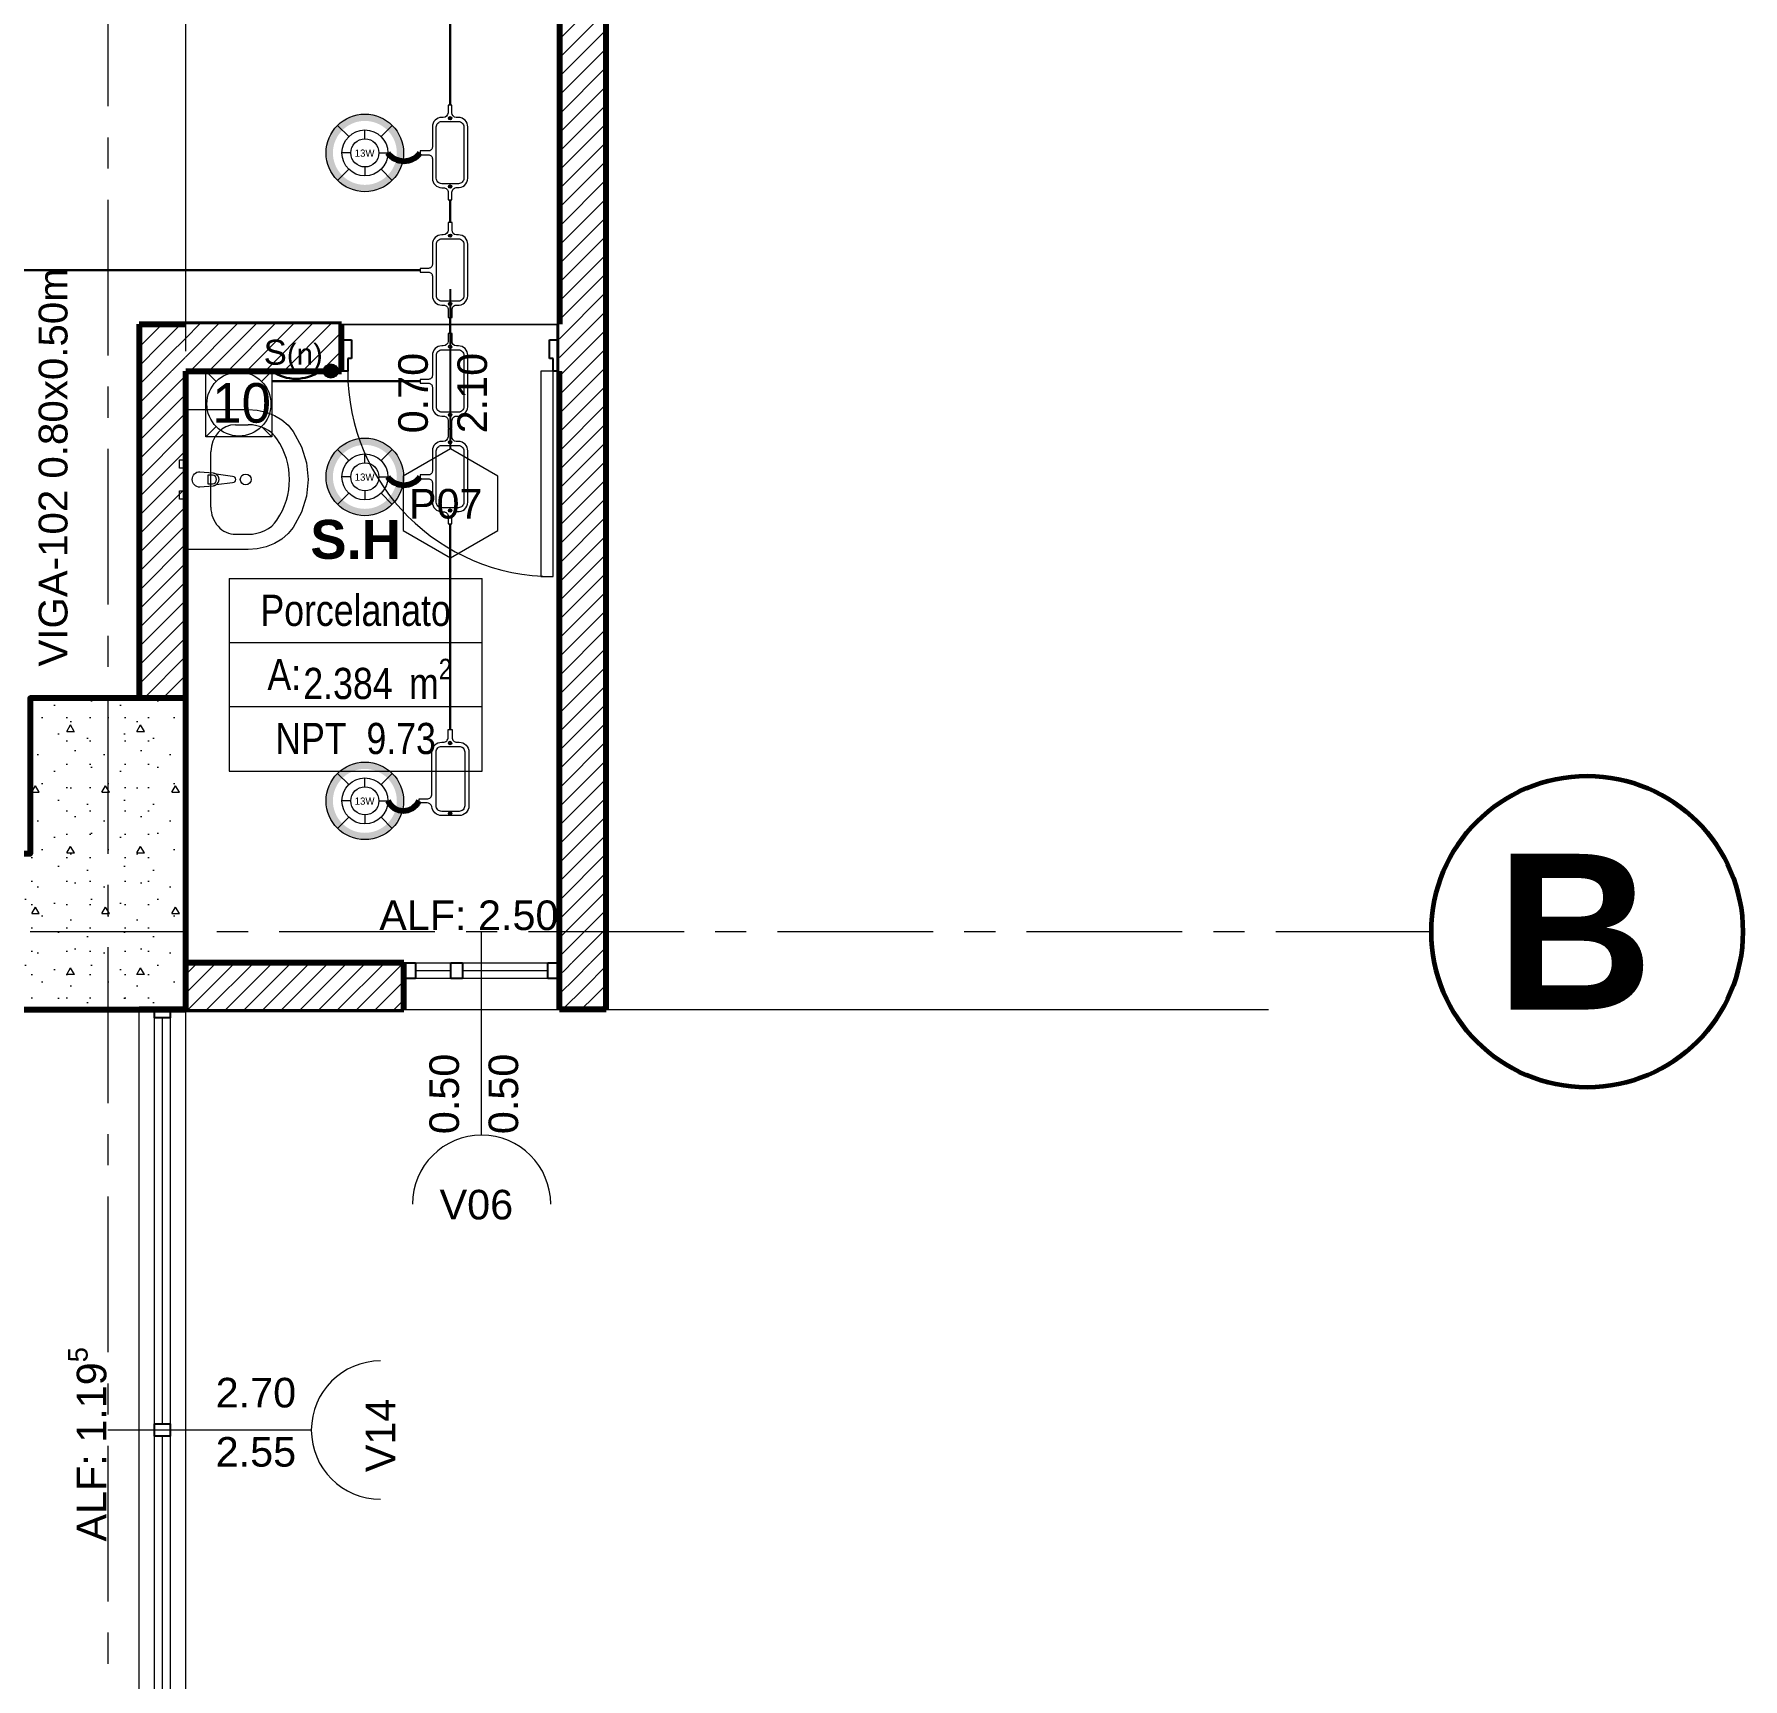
# Model space of a CAD drawing. Header units: inches. Extents: x -38 to 5698, y -33 to 92.
# Drawn here: x 236.08 to 241.57, y 27.55 to 32.83 of the extents above; entities that cross this region are included whole.
import ezdxf
from ezdxf.lldxf.tags import DXFTag

# ---------------------------------------------------------------- set-up
doc = ezdxf.new("R2010")
doc.units = ezdxf.units.IN
doc.header["$MEASUREMENT"] = 0
doc.set_wipeout_variables(frame=1)
for name, pattern in [('CONTINUA', [0]), ('Hidden Line', [0.195611, 0.141111, -0.0545]), ('Punto & Raya', [0.65, 0.5, -0.075, 0, -0.075]), ('Rayas', [0.282222, 0.141111, -0.141111]), ('Wipeout_Contour', [1, 0, -1])]:
    doc.linetypes.add(name, pattern=pattern)
for name, color, linetype, lineweight in [('00 IE CKTO TOMAS', 111, 'Rayas', 18), ('01 IE LUM LED AD DN570C', 1, 'Continuous', 13), ('ALUMBRADO_CONDUIT', 30, 'CONDUIT1', 30), ('ALUMBRADO_PVC', 6, 'PVC1', 30), ('Bancas', 1, 'Continuous', 13), ('Cable Alumbrado', 150, 'Continuous', 30), ('CABLEADO EXT.', 3, 'PVCSUBT', 30), ('Simb_Alumbrado', 140, 'CONTINUA', 30)]:
    doc.layers.add(name, color=color, linetype=linetype, lineweight=lineweight)
for name, color, linetype in [('02 _ ARQ _ ALB _ Ejes Generales', 7, 'Continuous'), ('02 _ ARQ _ ZON _ Espacio.3D', 7, 'Continuous'), ('08 _ STR _ EXT _ 06 Columnas', 7, 'Continuous'), ('08 _ STR _ EXT _ 07 Losa Aligerada', 7, 'Continuous'), ('08 _ STR _ EXT _ 09 Vigas', 7, 'Continuous'), ('Dibujo 2D - General', 7, 'Continuous'), ('Estructura - 04 MURO', 7, 'Continuous'), ('Interior - Sanitarios', 7, 'Continuous'), ('Notas - Etiquetas', 251, 'Continuous')]:
    doc.layers.add(name, color=color, linetype=linetype)
doc.styles.add('Annotative', font='arial.ttf')
doc.styles.add('Estilo_Generado_1', font='swisseb.ttf')
doc.styles.add('Estilo_Generado_4', font='swisse.ttf')
doc.styles.add('Estilo_Generado_8', font='arialbd.ttf')
doc.styles.add('Estilo_Generado_9', font='ARIALN.TTF')
doc.styles.add('{18b73a54-fa43-428c-adcb-c1c7bbdf2c84}', font='Simplex.shx')
tags = doc.linetypes.add('CONDUIT', pattern='A,1.5,-0.210535,["con",{18b73a54-fa43-428c-adcb-c1c7bbdf2c84},S=0.2,R=0,X=0,Y=-0.065594],-0.702384', length=2.412919).pattern_tags.tags
tags[6] = DXFTag(74, 10)
tags = doc.linetypes.add('CONDUIT1', pattern='A,1,-0.19772,["con",{18b73a54-fa43-428c-adcb-c1c7bbdf2c84},S=0.2,R=0,X=0,Y=-0.065594],-0.593642', length=1.791362).pattern_tags.tags
tags[6] = DXFTag(74, 10)
tags = doc.linetypes.add('PVC1', pattern='A,1,-0.19772,["PVC",{18b73a54-fa43-428c-adcb-c1c7bbdf2c84},S=0.13,R=0,X=0,Y=-0.061851],-0.507647', length=1.705367).pattern_tags.tags
tags[6] = DXFTag(74, 10)
tags = doc.linetypes.add('PVCSUBT', pattern='A,0.6,-0.3,0.6,-0.075691,["PVC",Standard,S=0.2,R=0,X=0,Y=-0.093724],-0.621005', length=2.196696).pattern_tags.tags
tags[10] = DXFTag(74, 10)
pattern_1 = [(45, (185.000023, 3e-09), (-0.030052038, 0.030052038), [])]

# ---------------------------------------------------------------- blocks, each defined once
blk = doc.blocks.new('LUM DN570C')
at = {"layer": '01 IE LUM LED AD DN570C'}
h = blk.add_hatch(color=256, dxfattribs=at)
edge = h.paths.add_edge_path()
edge.add_arc((0, 0), 0.1344, 0, 360)
edge = h.paths.add_edge_path(flags=17)
edge.add_arc((0, 0), 0.1108, 0, 360)
for p, q in [((-0.0561, 0.0563), (-0.0949, 0.0952)), ((0.0561, 0.0563), (0.0949, 0.0952)), ((-0.0561, -0.0563), (-0.0949, -0.0952)), ((0.0561, -0.0563), (0.0949, -0.0952))]:
    blk.add_line(p, q, dxfattribs=at)
at = {"layer": '01 IE LUM LED AD DN570C', "ltscale": 0.4}
for p, q in [((0, 0.0487), (0, 0.0795)), ((-0.0487, 0), (-0.0795, 0)), ((0.0487, 0), (0.0795, 0)), ((0, -0.0487), (0, -0.0795))]:
    blk.add_line(p, q, dxfattribs=at)
at = {"layer": '01 IE LUM LED AD DN570C'}
for radius in [0.1344, 0.0795]:
    blk.add_circle((0, 0), radius, dxfattribs=at)
at = {"layer": '01 IE LUM LED AD DN570C', "ltscale": 0.4}
blk.add_circle((0, 0), 0.0487, dxfattribs=at)
at = {"color": 1, "linetype": 'ByBlock', "lineweight": 80, "insert": (-0.0353, 0.0117), "char_height": 0.025, "width": 0.622217, "attachment_point": 1}
blk.add_mtext('13W ', dxfattribs=at)
blk = doc.blocks.new('CAJA OVAL TIPO L')
at = {"layer": 'Simb_Alumbrado', "lineweight": 13}
blk.add_lwpolyline([(-0.0491, -0.079), (-0.0491, -0.0343, -0.380413), (-0.0258, -0.0088), (-0.0258, -0.0088, 0.341426), (-0.0164, 0.0033), (-0.0164, 0.0236), (-0.0063, 0.0236), (-0.0063, 0.0033, 0.414214), (0.0063, -0.0092), (0.1138, -0.0092, -0.414214), (0.1388, -0.0343), (0.1388, -0.0382, 0.414214), (0.1513, -0.0508), (0.1716, -0.0508), (0.1716, -0.0609), (0.1513, -0.0609, 0.414214), (0.1388, -0.0734), (0.1388, -0.079, -0.414214), (0.1138, -0.104), (-0.0241, -0.104, -0.414214), (-0.0491, -0.079, 0.414214)], format="xyb", dxfattribs=at)
blk.add_lwpolyline([(-0.0241, -0.0199), (0.1138, -0.0199, -0.414214), (0.1282, -0.0343), (0.1282, -0.079, -0.414214), (0.1138, -0.0934), (-0.0241, -0.0934, -0.414214), (-0.0384, -0.079), (-0.0384, -0.0343, -0.414214)], format="xyb", close=True, dxfattribs=at)
for points in [[(-0.0483, -0.0558), (-0.0395, -0.0558)], [(-0.0439, -0.0514), (-0.0439, -0.0602)], [(0.1323, -0.0558), (0.1411, -0.0558)], [(0.1367, -0.0514), (0.1367, -0.0602)]]:
    blk.add_lwpolyline(points, dxfattribs=at)
for centre in [(-0.0439, -0.0558), (0.1367, -0.0558)]:
    blk.add_circle(centre, 0.00438, dxfattribs=at)
blk = doc.blocks.new('oval t')
at = {"layer": 'Simb_Alumbrado', "lineweight": 13}
blk.add_lwpolyline([(0.0141, 0.0102, -0.414214), (0.0041, 0.0202), (0.0041, 0.0416), (-0.0056, 0.0416), (-0.0056, 0.0202, -0.414214), (-0.0156, 0.0102), (-0.0659, 0.0102, 0.414214), (-0.0899, -0.0138), (-0.0899, -0.0183, -0.414214), (-0.1019, -0.0303), (-0.1213, -0.0303), (-0.1213, -0.04), (-0.1016, -0.04, -0.451917), (-0.0897, -0.0535, 0.451917), (-0.0659, -0.0805), (0.0659, -0.0805, 0.414214), (0.0899, -0.0566), (0.0899, -0.0512, -0.398753), (0.1019, -0.0401), (0.1213, -0.0401), (0.1213, -0.0304), (0.1019, -0.0304, -0.368669), (0.0899, -0.0176), (0.0899, -0.0138, 0.414214), (0.0659, 0.0102), (0.0141, 0.0102)], format="xyb", dxfattribs=at)
blk.add_lwpolyline([(-0.0659, 0), (0.0659, 0, -0.414214), (0.0797, -0.0138), (0.0797, -0.0566, -0.414214), (0.0659, -0.0703), (-0.0659, -0.0703, -0.414214), (-0.0797, -0.0566), (-0.0797, -0.0138, -0.414214)], format="xyb", close=True, dxfattribs=at)
for points in [[(-0.0911, -0.0352), (-0.0828, -0.0352)], [(-0.0869, -0.031), (-0.0869, -0.0394)], [(0.0837, -0.0352), (0.0921, -0.0352)], [(0.0879, -0.031), (0.0879, -0.0394)]]:
    blk.add_lwpolyline(points, dxfattribs=at)
for centre in [(-0.0869, -0.0352), (0.0879, -0.0352)]:
    blk.add_circle(centre, 0.00419, dxfattribs=at)
blk = doc.blocks.new('ii3t')
at = {"layer": 'Simb_Alumbrado', "lineweight": 5}
h = blk.add_hatch(color=3, dxfattribs=at)
edge = h.paths.add_edge_path()
edge.add_arc((0, 0), 0.0164, 0, 360)
blk.add_circle((0, 0), 0.0164, dxfattribs=at)
blk = doc.blocks.new('100x100x80 adosado')
at = {"layer": 'Simb_Alumbrado', "lineweight": 13}
blk.add_lwpolyline([(-0.0768, 0.0788), (0.0194, 0.0788), (0.0194, -0.0174), (-0.0768, -0.0174)], close=True, dxfattribs=at)
at = {"layer": 'Simb_Alumbrado', "lineweight": 9}
for points in [[(-0.0768, 0.0788), (-0.0618, 0.0638)], [(0.0043, 0.0638), (0.0194, 0.0788)], [(-0.0768, -0.0174), (-0.0618, -0.0023)], [(0.0043, -0.0023), (0.0194, -0.0174)]]:
    blk.add_lwpolyline(points, dxfattribs=at)
blk.add_circle((-0.0287, 0.0307), 0.0467, dxfattribs=at)
at = {"layer": 'Simb_Alumbrado', "lineweight": 9, "insert": (-0.0677, 0.0612), "char_height": 0.05773, "attachment_point": 1}
blk.add_mtext_dynamic_manual_height_columns('10', width=0.119989, gutter_width=12.5, heights=[0], dxfattribs=at)

msp = doc.modelspace()

# ---------------------------------------------------------------- linework, layer by layer
at = {"layer": '02 _ ARQ _ ALB _ Ejes Generales', "color": 251, "linetype": 'Punto & Raya', "lineweight": 13}
msp.add_line((236.32, 45.9), (236.32, 2.05), dxfattribs=at)
at = {"layer": '02 _ ARQ _ ALB _ Ejes Generales', "color": 7, "linetype": 'Continuous', "lineweight": 60}
msp.add_circle((241.07, 29.95), 0.5, dxfattribs=at)
at = {"layer": '02 _ ARQ _ ZON _ Espacio.3D', "color": 252, "linetype": 'Continuous', "lineweight": 13}
for p, q in [((236.7094, 31.0835), (236.7094, 30.4659)), ((236.7094, 31.0835), (237.5213, 31.0835)), ((237.5213, 30.4659), (237.5213, 31.0835)), ((237.5213, 30.8776), (236.7094, 30.8776)), ((237.5213, 30.6718), (236.7094, 30.6718)), ((236.7094, 30.4659), (237.5213, 30.4659))]:
    msp.add_line(p, q, dxfattribs=at)
at = {"layer": '02 _ ARQ _ ZON _ Espacio.3D', "color": 254, "linetype": 'Continuous', "lineweight": 0, "flags": 128}
msp.add_lwpolyline([(229.07, 31), (229.57, 31), (229.57, 29.7499), (235.57, 29.75), (235.57, 30.2), (236.07, 30.2), (236.07, 30.7), (236.42, 30.7), (236.42, 31.8991), (237.7701, 31.8991), (237.7701, 32.9963), (236.42, 32.9963), (236.4201, 39), (236.07, 39), (236.07, 39.4), (235.67, 39.4), (235.67, 39.7505), (229.57, 39.7505), (229.57, 39), (229.07, 39)], dxfattribs=at)
at = {"layer": '02 _ ARQ _ ZON _ Espacio.3D', "color": 9, "linetype": 'Continuous', "lineweight": 5, "flags": 128}
msp.add_lwpolyline([(236.57, 29.85), (237.7701, 29.85), (237.7701, 31.8991), (237.0694, 31.8991), (237.07, 31.7491), (236.57, 31.7491)], close=True, dxfattribs=at)
at = {"layer": '02 _ ARQ _ ZON _ Espacio.3D', "color": 254, "linetype": 'Continuous', "lineweight": 0, "flags": 128}
msp.add_lwpolyline([(236.42, 27), (236.42, 29.7), (231.72, 29.7), (231.72, 26.9), (236.07, 26.9), (236.07, 27)], close=True, dxfattribs=at)
at = {"layer": '08 _ STR _ EXT _ 07 Losa Aligerada', "color": 254, "linetype": 'Rayas', "lineweight": 18, "flags": 128}
msp.add_lwpolyline([(193.22, 11.97, 1.049431), (198.7936, 6.3), (209.6002, 6.3), (209.6002, 6.2005), (214.7981, 6.2005), (214.7981, 7.2), (222.07, 7.2), (222.07, 5.6637), (223.2699, 5.6637), (223.2699, 4.2), (228.3699, 4.2), (228.3699, 5.6637), (229.57, 5.6637), (229.57, 7.2), (236.57, 7.2), (236.57, 14.9999), (236.57, 15.1499), (236.5699, 15.1499), (236.5699, 15.7999), (236.57, 15.7999), (236.57, 20.35), (231.67, 20.35), (231.67, 22.35), (231.67, 22.6), (231.67, 24.5), (231.67, 24.75), (231.67, 26.75), (236.57, 26.75), (236.57, 39.9), (228.67, 39.9), (223.5529, 39.9), (223.5529, 40.9), (218.9324, 40.9), (218.9324, 39.9), (208.37, 39.9), (208.37, 41.4352), (207.42, 41.4352), (207.42, 42.9), (202.22, 42.9), (202.22, 41.4352), (201.2699, 41.4352), (201.2699, 39.9), (196.27, 39.9), (196.27, 41.1), (192.87, 41.1), (192.87, 37.7), (194.07, 37.7), (194.07, 33.9), (193.17, 33.9), (193.17, 21.2663), (193.22, 21.2663)], format="xyb", close=True, dxfattribs=at)
at = {"layer": '08 _ STR _ EXT _ 07 Losa Aligerada', "color": 254, "linetype": 'Continuous', "lineweight": 18, "flags": 128}
for points in [[(236.57, 26.75), (236.57, 39.9), (228.67, 39.9), (226.1798, 39.9), (226.1798, 40.9), (221.5593, 40.9), (221.5593, 39.9), (208.37, 39.9)], [(236.57, 29.7), (237.92, 29.7), (237.92, 35.2005), (236.57, 35.2005)]]:
    msp.add_lwpolyline(points, dxfattribs=at)
at = {"layer": 'ALUMBRADO_CONDUIT', "color": 30, "lineweight": 30, "ltscale": 0.4, "true_color": 0xf26722}
for p, q in [((237.4189, 32.6033), (237.4189, 33.0294)), ((237.4189, 32.2264), (237.4189, 32.2991)), ((235.3171, 32.0733), (237.3225, 32.0733)), ((237.4187, 31.87), (237.4188, 31.9222)), ((236.8463, 31.717), (237.3224, 31.7169)), ((237.4186, 31.5632), (237.4186, 31.5658)), ((237.4186, 31.259), (237.4186, 30.5995))]:
    msp.add_line(p, q, dxfattribs=at)
at = {"layer": 'CABLEADO EXT.', "color": 3, "lineweight": 80}
for centre, radius, start, end in [((237.2705, 32.4879), 0.0641, 216.0183, 323.9817), ((237.2705, 31.4478), 0.0641, 216.0183, 323.9817), ((237.2689, 30.3939), 0.0556, 205.4571, 334.5429)]:
    msp.add_arc(centre, radius, start, end, dxfattribs=at)
at = {"layer": 'Estructura - 04 MURO', "color": 152, "linetype": 'Continuous', "lineweight": 25}
msp.add_line((237.42, 31.5), (237.42, 32.0125), dxfattribs=at)
at = {"layer": 'Estructura - 04 MURO', "color": 7, "linetype": 'Continuous', "lineweight": 80}
for p, q in [((237.77, 31.75), (237.77, 31.9)), ((237.27, 29.7), (236.42, 29.7))]:
    msp.add_line(p, q, dxfattribs=at)
at = {"layer": 'Estructura - 04 MURO', "color": 165, "linetype": 'Continuous', "lineweight": 25}
for p, q in [((237.102, 31.85), (237.102, 31.79)), ((237.738, 31.79), (237.738, 31.85)), ((237.738, 31.85), (237.77, 31.85)), ((237.77, 31.85), (237.77, 31.75)), ((237.75, 31.79), (237.738, 31.79)), ((237.75, 31.75), (237.75, 31.79)), ((237.77, 31.75), (237.75, 31.75)), ((237.3075, 29.85), (237.3075, 29.8)), ((237.4213, 29.8), (237.4213, 29.85)), ((237.4213, 29.85), (237.4588, 29.85)), ((237.4588, 29.85), (237.4588, 29.8)), ((237.7325, 29.8), (237.7325, 29.85)), ((237.4588, 29.8), (237.4213, 29.8)), ((236.47, 29.674), (236.47, 29.7)), ((236.52, 29.7), (236.52, 29.674)), ((236.52, 29.674), (236.47, 29.674)), ((236.47, 28.33), (236.47, 28.37)), ((236.47, 28.37), (236.52, 28.37)), ((236.52, 28.37), (236.52, 28.33)), ((236.52, 28.33), (236.47, 28.33))]:
    msp.add_line(p, q, dxfattribs=at)
at = {"layer": 'Estructura - 04 MURO', "color": 165, "linetype": 'Continuous', "lineweight": 15}
for p, q in [((237.75, 31.75), (237.71, 31.75)), ((237.71, 31.75), (237.71, 31.09)), ((237.75, 31.09), (237.75, 31.75)), ((237.71, 31.09), (237.75, 31.09)), ((237.52, 29.2969), (237.52, 29.95)), ((237.3075, 29.825), (237.4213, 29.825)), ((237.4213, 29.8), (237.3075, 29.8)), ((237.4588, 29.825), (237.7325, 29.825)), ((237.7325, 29.8), (237.4588, 29.8)), ((236.42, 27), (236.42, 29.7)), ((236.57, 27), (236.57, 29.7)), ((236.47, 28.37), (236.47, 29.674)), ((236.495, 28.37), (236.495, 29.674)), ((236.52, 29.674), (236.52, 28.37)), ((236.9731, 28.35), (236.32, 28.35)), ((236.47, 27.026), (236.47, 28.33)), ((236.495, 27.026), (236.495, 28.33)), ((236.52, 28.33), (236.52, 27.026))]:
    msp.add_line(p, q, dxfattribs=at)
at = {"layer": 'Estructura - 04 MURO', "color": 251, "linetype": 'Continuous', "lineweight": 13, "flags": 128}
msp.add_lwpolyline([(237.42, 31.15), (237.5716, 31.2375), (237.5716, 31.4125), (237.42, 31.5), (237.2685, 31.4125), (237.2685, 31.2375)], close=True, dxfattribs=at)
for points in [[(237.7419, 29.075, 1), (237.2981, 29.075)], [(237.195, 28.5719, 1), (237.195, 28.1281)]]:
    msp.add_lwpolyline(points, format="xyb", dxfattribs=at)
at = {"layer": 'Interior - Sanitarios', "color": 205, "linetype": 'Continuous', "lineweight": 13}
for p, q in [((236.7299, 31.5777), (236.7699, 31.5777)), ((236.6505, 31.3128), (236.6505, 31.4908)), ((236.6553, 31.4154), (236.6405, 31.4154)), ((236.6405, 31.4154), (236.6405, 31.3882)), ((236.6405, 31.3882), (236.6553, 31.3882)), ((236.7299, 31.2259), (236.7699, 31.2259))]:
    msp.add_line(p, q, dxfattribs=at)
msp.add_circle((236.7624, 31.4018), 0.0175, dxfattribs=at)
at = {"layer": 'Interior - Sanitarios', "color": 175, "linetype": 'Continuous', "lineweight": 13}
for centre, radius, start, end in [((236.6553, 31.4018), 0.0136, 270, 90), ((236.6556, 31.4018), 0.0211, 302.771, 57.229)]:
    msp.add_arc(centre, radius, start, end, dxfattribs=at)
at = {"layer": 'Interior - Sanitarios', "color": 205, "linetype": 'Continuous', "lineweight": 13}
for centre, major_axis, ratio, start_param, end_param in [((236.7299, 31.4907), (0, 0.087), 0.9125, 0, 1.570796), ((236.7699, 31.4908), (0.1057, 0), 0.821452, 0.496975, 1.570796), ((236.57, 31.4018), (0.3331, 0), 0.821452, 5.78621, 6.78016), ((236.7299, 31.3129), (0, 0.087), 0.9125, 1.570796, 3.141593), ((236.7699, 31.3127), (0.1057, 0), 0.821452, 4.712389, 5.78621)]:
    msp.add_ellipse(centre, major_axis=major_axis, ratio=ratio, start_param=start_param, end_param=end_param, dxfattribs=at)

# ---------------------------------------------------------------- block references
at = {"layer": '01 IE LUM LED AD DN570C', "color": 1, "lineweight": 5, "xscale": 0.9263905751172247, "yscale": 0.9263905751172247, "zscale": 0.9263905751172247}
for p in [(237.1451, 32.4502), (237.1451, 31.4101), (237.1451, 30.37)]:
    msp.add_blockref('LUM DN570C', p, dxfattribs=at)
at = {"layer": 'ALUMBRADO_CONDUIT', "linetype": 'CONDUIT', "lineweight": 30, "xscale": 1.253906979044094, "yscale": 1.253906979044094, "zscale": 1.253906979044094, "rotation": 90}
msp.add_blockref('CAJA OVAL TIPO L', (237.3487, 30.3843), dxfattribs=at)
at = {"layer": 'Bancas', "color": 252, "true_color": 0x939598, "xscale": 1.253906979044094, "yscale": 1.253906979044094, "zscale": 1.253906979044094, "rotation": 90}
for p in [(237.3745, 32.4512), (237.3747, 32.0743), (237.3746, 31.7179), (237.3745, 31.4111)]:
    msp.add_blockref('oval t', p, dxfattribs=at)

# ---------------------------------------------------------------- texts
at = {"layer": '02 _ ARQ _ ALB _ Ejes Generales', "color": 7, "lineweight": 30, "insert": (240.7774, 30.2), "char_height": 0.5, "attachment_point": 1, "style": 'Estilo_Generado_1'}
msp.add_mtext('\\A1;{\\pql;\\pt0;\\fSwis721 Ex BT|b1|i0|c0|p34;B}', dxfattribs=at)
at = {"layer": '02 _ ARQ _ ZON _ Espacio.3D', "color": 252, "lineweight": 25, "attachment_point": 2}
for s, insert, char_height, style in [('\\A1;{\\pqc;\\pt0;\\fArial|b1|i0|c0|p34;S.H}', (237.1153, 31.272), 0.125, 'Estilo_Generado_8'), ('\\A1;{\\pqc;\\pt0;\\fArial Narrow|b0|i0|c0|p34;Porcelanato}', (237.1153, 31.0317), 0.1, 'Estilo_Generado_9'), ('\\A1;{\\pqc;\\pt0;\\fArial Narrow|b0|i0|c0|p34;A: }', (236.8862, 30.8258), 0.1, 'Estilo_Generado_9'), ('\\A1;{\\pqc;\\pt0,0.3;\\fArial Narrow|b0|i0|c0|p34;2.384\\fArial Narrow|b0|i0|c0|p34;\\A1{\\H.66x;\\S^  ;}\\fArial Narrow|b0|i0|c0|p34; m\\fArial Narrow|b0|i0|c0|p34;\\A1{\\H.66x;\\S2^  ;}}', (237.1859, 30.8262), 0.1, 'Estilo_Generado_9'), ('\\A1;{\\pqc;\\pt0;\\fArial Narrow|b0|i0|c0|p34;NPT  9.73}', (237.1153, 30.6203), 0.1, 'Estilo_Generado_9')]:
    msp.add_mtext(s, dxfattribs=dict(at, insert=insert, char_height=char_height, style=style))
at = {"layer": 'Estructura - 04 MURO', "color": 251, "lineweight": 25, "char_height": 0.095, "attachment_point": 7, "style": 'Estilo_Generado_4'}
for s, insert, rotation in [('\\A1;{\\pql;\\pt0;\\fSwis721 Ex BT|b0|i0|c0|p34;0.70\\fSwis721 Ex BT|b0|i0|c0|p34;\\A1{\\H.66x;\\S^  ;}\\fSwis721 Ex BT|b0|i0|c0|p34;\\fSwis721 Ex BT|b0|i0|c0|p34;}', (237.375, 31.55), 90), ('\\A1;{\\pql;\\pt0;\\fSwis721 Ex BT|b0|i0|c0|p34;2.10\\fSwis721 Ex BT|b0|i0|c0|p34;\\A1{\\H.66x;\\S^  ;}\\fSwis721 Ex BT|b0|i0|c0|p34;\\fSwis721 Ex BT|b0|i0|c0|p34;}', (237.565, 31.55), 90), ('\\A1;{\\pql;\\pt0;\\fSwis721 Ex BT|b0|i0|c0|p34;P07\\fSwis721 Ex BT|b0|i0|c0|p34;\\fSwis721 Ex BT|b0|i0|c0|p34;\\fSwis721 Ex BT|b0|i0|c0|p34;}', (237.2867, 31.275), 360), ('\\A1;{\\pql;\\pt0;\\fSwis721 Ex BT|b0|i0|c0|p34;0.50\\fSwis721 Ex BT|b0|i0|c0|p34;\\A1{\\H.66x;\\S^  ;}\\fSwis721 Ex BT|b0|i0|c0|p34;\\fSwis721 Ex BT|b0|i0|c0|p34;}', (237.475, 29.3), 90), ('\\A1;{\\pql;\\pt0;\\fSwis721 Ex BT|b0|i0|c0|p34;0.50\\fSwis721 Ex BT|b0|i0|c0|p34;\\A1{\\H.66x;\\S^  ;}\\fSwis721 Ex BT|b0|i0|c0|p34;\\fSwis721 Ex BT|b0|i0|c0|p34;}', (237.665, 29.3), 90), ('\\A1;{\\pql;\\pt0;\\fSwis721 Ex BT|b0|i0|c0|p34;ALF: 1.19\\fSwis721 Ex BT|b0|i0|c0|p34;\\A1{\\H.66x;\\S5^  ;}\\fSwis721 Ex BT|b0|i0|c0|p34;\\fSwis721 Ex BT|b0|i0|c0|p34;}', (236.3426, 27.9923), 90), ('\\A1;{\\pql;\\pt0;\\fSwis721 Ex BT|b0|i0|c0|p34;V14\\fSwis721 Ex BT|b0|i0|c0|p34;\\fSwis721 Ex BT|b0|i0|c0|p34;\\fSwis721 Ex BT|b0|i0|c0|p34;}', (237.2425, 28.2149), 90)]:
    msp.add_mtext(s, dxfattribs=dict(at, insert=insert, rotation=rotation))
for s, insert in [('\\A1;{\\pql;\\pt0;\\fSwis721 Ex BT|b0|i0|c0|p34;V06\\fSwis721 Ex BT|b0|i0|c0|p34;\\fSwis721 Ex BT|b0|i0|c0|p34;\\fSwis721 Ex BT|b0|i0|c0|p34;}', (237.385, 29.025)), ('\\A1;{\\pql;\\pt0;\\fSwis721 Ex BT|b0|i0|c0|p34;2.70\\fSwis721 Ex BT|b0|i0|c0|p34;\\A1{\\H.66x;\\S^  ;}\\fSwis721 Ex BT|b0|i0|c0|p34;\\fSwis721 Ex BT|b0|i0|c0|p34;}', (236.666, 28.395)), ('\\A1;{\\pql;\\pt0;\\fSwis721 Ex BT|b0|i0|c0|p34;2.55\\fSwis721 Ex BT|b0|i0|c0|p34;\\A1{\\H.66x;\\S^  ;}\\fSwis721 Ex BT|b0|i0|c0|p34;\\fSwis721 Ex BT|b0|i0|c0|p34;}', (236.666, 28.205))]:
    msp.add_mtext(s, dxfattribs=dict(at, insert=insert))
at = {"layer": 'Notas - Etiquetas', "color": 8, "linetype": 'Continuous', "lineweight": 13, "insert": (236.0976, 30.8014), "char_height": 0.0925, "attachment_point": 1, "rotation": 90, "style": 'Estilo_Generado_4'}
msp.add_mtext('\\A1;{\\pql;\\fSwis721 Ex BT|b0|i0|c0|p34;VIGA-102\\fSwis721 Ex BT|b0|i0|c0|p34; \\fSwis721 Ex BT|b0|i0|c0|p34;0.80\\fSwis721 Ex BT|b0|i0|c0|p34;x\\fSwis721 Ex BT|b0|i0|c0|p34;0.50\\fSwis721 Ex BT|b0|i0|c0|p34;m}', dxfattribs=at)

# ---------------------------------------------------------------- next in the draw order: wipeouts: each hides what was drawn before it
at = {"color": 254, "linetype": 'Wipeout_Contour', "lineweight": 0, "ltscale": 4979.340827}
msp.add_wipeout([(236.57, 31.9), (236.42, 31.9), (236.57, 31.75)], dxfattribs=at).dxf.layer = 'Estructura - 04 MURO'
at = {"color": 254, "linetype": 'Wipeout_Contour', "lineweight": 0, "ltscale": 4984.104528}
msp.add_wipeout([(237.77, 29.85), (237.77, 29.7), (237.92, 29.7)], dxfattribs=at).dxf.layer = 'Estructura - 04 MURO'

# ---------------------------------------------------------------- next in the draw order: hatches: boundary and pattern name
at = {"layer": 'Estructura - 04 MURO', "linetype": 'Continuous', "lineweight": 5}
h = msp.add_hatch(dxfattribs=at)
h.set_pattern_fill('LADRILLO_COMÚN_0002', color=252, style=0, pattern_type=2)
h.set_pattern_definition(pattern_1)
h.paths.add_polyline_path([(236.57, 31.9), (236.42, 31.9), (236.57, 31.75)])
h = msp.add_hatch(dxfattribs=at)
h.set_pattern_fill('LADRILLO_COMÚN_0002', color=252, style=0, pattern_type=2)
h.set_pattern_definition(pattern_1)
h.paths.add_polyline_path([(237.77, 29.85), (237.77, 29.7), (237.92, 29.7)])

# ---------------------------------------------------------------- next in the draw order: wipeouts: each hides what was drawn before it
at = {"color": 254, "linetype": 'Wipeout_Contour', "lineweight": 0, "ltscale": 4980.168611}
msp.add_wipeout([(236.42, 31.9), (236.42, 31.75), (236.57, 31.75)], dxfattribs=at).dxf.layer = 'Estructura - 04 MURO'
at = {"color": 254, "linetype": 'Wipeout_Contour', "lineweight": 0, "ltscale": 4983.275276}
msp.add_wipeout([(237.77, 29.85), (237.92, 29.7), (237.92, 29.85)], dxfattribs=at).dxf.layer = 'Estructura - 04 MURO'

# ---------------------------------------------------------------- next in the draw order: hatches: boundary and pattern name
at = {"layer": 'Estructura - 04 MURO', "linetype": 'Continuous', "lineweight": 5}
h = msp.add_hatch(dxfattribs=at)
h.set_pattern_fill('LADRILLO_COMÚN_0002', color=252, style=0, pattern_type=2)
h.set_pattern_definition(pattern_1)
h.paths.add_polyline_path([(236.42, 31.9), (236.42, 31.75), (236.57, 31.75)])
h = msp.add_hatch(dxfattribs=at)
h.set_pattern_fill('LADRILLO_COMÚN_0002', color=252, style=0, pattern_type=2)
h.set_pattern_definition(pattern_1)
h.paths.add_polyline_path([(237.77, 29.85), (237.92, 29.7), (237.92, 29.85)])

# ---------------------------------------------------------------- next in the draw order: linework, layer by layer
at = {"layer": 'Estructura - 04 MURO', "color": 165, "linetype": 'Continuous', "lineweight": 25}
msp.add_line((237.77, 29.8), (237.7325, 29.8), dxfattribs=at)
at = {"layer": 'Estructura - 04 MURO', "color": 7, "linetype": 'Continuous', "lineweight": 80, "flags": 128}
for points in [[(236.42, 31.9), (237.07, 31.9)], [(237.92, 29.7), (237.77, 29.7)]]:
    msp.add_lwpolyline(points, dxfattribs=at)

# ---------------------------------------------------------------- next in the draw order: wipeouts: each hides what was drawn before it
at = {"color": 254, "linetype": 'Wipeout_Contour', "lineweight": 0, "ltscale": 9958.539525}
msp.add_wipeout([(236.42, 30.7), (236.57, 30.7), (236.57, 29.85), (236.57, 29.85), (236.57, 31.75), (236.42, 31.75)], dxfattribs=at).dxf.layer = 'Estructura - 04 MURO'

# ---------------------------------------------------------------- next in the draw order: hatches: boundary and pattern name
at = {"layer": 'Estructura - 04 MURO', "linetype": 'Continuous', "lineweight": 5}
h = msp.add_hatch(dxfattribs=at)
h.set_pattern_fill('LADRILLO_COMÚN_0002', color=252, style=0, pattern_type=2)
h.set_pattern_definition(pattern_1)
h.paths.add_polyline_path([(236.42, 30.7), (236.57, 30.7), (236.57, 29.85), (236.57, 29.85), (236.57, 31.75), (236.42, 31.75)])

# ---------------------------------------------------------------- next in the draw order: linework, layer by layer
at = {"layer": 'Estructura - 04 MURO', "color": 7, "linetype": 'Continuous', "lineweight": 80, "flags": 128}
for points in [[(236.42, 31.9), (236.42, 30.7)], [(236.57, 29.85), (236.57, 31.75)], [(236.57, 29.85), (236.57, 29.85)]]:
    msp.add_lwpolyline(points, dxfattribs=at)
at = {"layer": 'Interior - Sanitarios', "color": 205, "linetype": 'Continuous', "lineweight": 13, "flags": 128}
msp.add_lwpolyline([(236.57, 31.6266), (236.7699, 31.6266), (236.7993, 31.6244), (236.8278, 31.6179), (236.8544, 31.6074), (236.8783, 31.5932), (236.8988, 31.5757), (236.9151, 31.5555), (236.9412, 31.5067), (236.9572, 31.455), (236.9626, 31.4018), (236.9572, 31.3486), (236.9412, 31.2969), (236.9151, 31.2481), (236.8988, 31.2279), (236.8783, 31.2104), (236.8544, 31.1961), (236.8278, 31.1856), (236.7993, 31.1792), (236.7699, 31.177), (236.57, 31.177)], close=True, dxfattribs=at)
for points in [[(236.57, 31.4383), (236.55, 31.4383), (236.55, 31.4653), (236.57, 31.4653)], [(236.57, 31.3383), (236.55, 31.3383), (236.55, 31.3653), (236.57, 31.3653)]]:
    msp.add_lwpolyline(points, dxfattribs=at)
msp.add_lwpolyline([(236.6155, 31.4268), (236.6575, 31.4228, -0.12102), (236.667, 31.4195), (236.7199, 31.4129, -0.882566), (236.7199, 31.3907), (236.667, 31.3841, -0.12102), (236.6575, 31.3808), (236.6155, 31.3768, -1)], format="xyb", close=True, dxfattribs=at)

# ---------------------------------------------------------------- next in the draw order: wipeouts: each hides what was drawn before it
at = {"color": 254, "linetype": 'Wipeout_Contour', "lineweight": 0, "ltscale": 6640.972741}
msp.add_wipeout([(236.57, 31.9), (236.57, 31.75), (237.07, 31.75), (237.07, 31.9)], dxfattribs=at).dxf.layer = 'Estructura - 04 MURO'
at = {"color": 254, "linetype": 'Wipeout_Contour', "lineweight": 0, "ltscale": 6641.220461}
msp.add_wipeout([(236.57, 29.7), (237.27, 29.7), (237.27, 29.85), (236.57, 29.85)], dxfattribs=at).dxf.layer = 'Estructura - 04 MURO'

# ---------------------------------------------------------------- next in the draw order: hatches: boundary and pattern name
at = {"layer": '08 _ STR _ EXT _ 06 Columnas', "linetype": 'Continuous', "lineweight": 9}
h = msp.add_hatch(dxfattribs=at)
h.set_pattern_fill('HORMIGÓN_EN_MASA_0002', style=0, pattern_type=2)
h.set_pattern_definition([(0, (185.00002, 3e-09), (0, 0.3897114), [0.024375, -0.200625]), (0, (185.11252, 0.19486), (0, 0.3897114), [0.024375, -0.200625]), (60, (185.00002, 3e-09), (-0.3375, 0.1948557), [0.024375, -0.200625]), (60, (185.22502, 3e-09), (-0.3375, 0.1948557), [0.024375, -0.200625]), (120, (185.0244, 3e-09), (0.3375, 0.1948557), [0.024375, -0.200625]), (120, (185.2494, 3e-09), (0.3375, 0.1948557), [0.024375, -0.200625]), (0, (185.00002, 0.0375), (0, 0.075), [0, -0.075, 0, -0.1125]), (45, (185.03752, 0.0375), (-0.05303301, 0.05303301), [0, -0.05625, 0, -0.09375])])
h.paths.add_polyline_path([(235.57, 29.7), (236.57, 29.7), (236.57, 30.7), (236.07, 30.7), (236.07, 30.2), (235.57, 30.2)])
at = {"layer": 'Estructura - 04 MURO', "linetype": 'Continuous', "lineweight": 5}
h = msp.add_hatch(dxfattribs=at)
h.set_pattern_fill('LADRILLO_COMÚN_0002', color=252, style=0, pattern_type=2)
h.set_pattern_definition(pattern_1)
h.paths.add_polyline_path([(236.57, 31.9), (236.57, 31.75), (237.07, 31.75), (237.07, 31.9)])
h = msp.add_hatch(dxfattribs=at)
h.set_pattern_fill('LADRILLO_COMÚN_0002', color=252, style=0, pattern_type=2)
h.set_pattern_definition(pattern_1)
h.paths.add_polyline_path([(236.57, 29.7), (237.27, 29.7), (237.27, 29.85), (236.57, 29.85)])

# ---------------------------------------------------------------- next in the draw order: linework, layer by layer
at = {"layer": '08 _ STR _ EXT _ 06 Columnas', "color": 7, "linetype": 'Continuous', "lineweight": 80, "flags": 128}
msp.add_lwpolyline([(235.57, 29.7), (236.57, 29.7), (236.57, 30.7), (236.07, 30.7), (236.07, 30.2), (235.57, 30.2)], close=True, dxfattribs=at)
at = {"layer": '08 _ STR _ EXT _ 09 Vigas', "color": 251, "linetype": 'Hidden Line', "lineweight": 13}
msp.add_line((236.57, 26.75), (236.57, 39.9), dxfattribs=at)
at = {"layer": 'ALUMBRADO_PVC', "linetype": 'PVC1', "ltscale": 0.4}
msp.add_arc((236.9235, 31.8569), 0.1319, 234.1501, 305.8499, dxfattribs=at)
at = {"layer": 'Dibujo 2D - General', "color": 252, "linetype": 'Continuous', "lineweight": 13}
msp.add_line((236.57, 29.7), (240.0467, 29.7), dxfattribs=at)
at = {"layer": 'Estructura - 04 MURO', "color": 7, "linetype": 'Continuous', "lineweight": 80}
for p, q in [((237.07, 31.75), (237.07, 31.9)), ((237.27, 29.7), (237.27, 29.85))]:
    msp.add_line(p, q, dxfattribs=at)
at = {"layer": 'Estructura - 04 MURO', "color": 165, "linetype": 'Continuous', "lineweight": 25}
for p, q in [((237.07, 31.75), (237.07, 31.85)), ((237.07, 31.85), (237.102, 31.85)), ((237.102, 31.79), (237.09, 31.79)), ((237.09, 31.79), (237.09, 31.75)), ((237.09, 31.75), (237.07, 31.75)), ((237.27, 29.85), (237.3075, 29.85)), ((237.3075, 29.8), (237.27, 29.8))]:
    msp.add_line(p, q, dxfattribs=at)
at = {"layer": 'Estructura - 04 MURO', "color": 165, "linetype": 'Continuous', "lineweight": 15}
msp.add_line((237.27, 29.7), (237.77, 29.7), dxfattribs=at)
at = {"layer": 'Estructura - 04 MURO', "color": 7, "linetype": 'Continuous', "lineweight": 80, "flags": 128}
for points in [[(236.57, 31.75), (237.07, 31.75)], [(237.27, 29.85), (236.57, 29.85)]]:
    msp.add_lwpolyline(points, dxfattribs=at)
at = {"layer": 'Estructura - 04 MURO', "color": 175, "linetype": 'Continuous', "lineweight": 15}
msp.add_arc((237.75, 31.75), 0.66, 180, 270, dxfattribs=at)

# ---------------------------------------------------------------- next in the draw order: block references
at = {"layer": 'ALUMBRADO_CONDUIT', "linetype": 'PVC1', "lineweight": 35, "xscale": 2.199856799627834, "yscale": 2.199856799627834, "zscale": 2.199856799627834}
msp.add_blockref('100x100x80 adosado', (236.8036, 31.5765), dxfattribs=at)
at = {"layer": 'Cable Alumbrado', "lineweight": 0, "xscale": 1.404578189384958, "yscale": 1.404578189384958, "zscale": 1.404578189384958}
msp.add_blockref('ii3t', (237.0357, 31.75), dxfattribs=at)

# ---------------------------------------------------------------- next in the draw order: texts
at = {"layer": '00 IE CKTO TOMAS', "insert": (236.82, 31.75), "char_height": 0.08, "width": 0.768045, "attachment_point": 7, "style": 'Annotative'}
msp.add_mtext('S{\\H0.84375x;(n)}', dxfattribs=at)

# ---------------------------------------------------------------- next in the draw order: wipeouts: each hides what was drawn before it
at = {"color": 254, "linetype": 'Wipeout_Contour', "lineweight": 0, "ltscale": 6645.128384}
msp.add_wipeout([(237.77, 35.0505), (237.77, 29.85), (237.92, 29.85), (237.92, 35.0505)], dxfattribs=at).dxf.layer = 'Estructura - 04 MURO'

# ---------------------------------------------------------------- next in the draw order: hatches: boundary and pattern name
at = {"layer": 'Estructura - 04 MURO', "linetype": 'Continuous', "lineweight": 5}
h = msp.add_hatch(dxfattribs=at)
h.set_pattern_fill('LADRILLO_COMÚN_0002', color=252, style=0, pattern_type=2)
h.set_pattern_definition(pattern_1)
h.paths.add_polyline_path([(237.77, 35.0505), (237.77, 29.85), (237.92, 29.85), (237.92, 35.0505)])

# ---------------------------------------------------------------- next in the draw order: linework, layer by layer
at = {"layer": '02 _ ARQ _ ALB _ Ejes Generales', "color": 251, "linetype": 'Punto & Raya', "lineweight": 13}
msp.add_line((240.57, 29.95), (189.8454, 29.95), dxfattribs=at)
at = {"layer": 'Estructura - 04 MURO', "color": 7, "linetype": 'Continuous', "lineweight": 80}
msp.add_line((237.77, 29.7), (237.77, 31.75), dxfattribs=at)
at = {"layer": 'Estructura - 04 MURO', "color": 165, "linetype": 'Continuous', "lineweight": 15}
msp.add_line((237.27, 29.85), (237.77, 29.85), dxfattribs=at)
at = {"layer": 'Estructura - 04 MURO', "color": 165, "linetype": 'Continuous', "lineweight": 25}
msp.add_line((237.7325, 29.85), (237.77, 29.85), dxfattribs=at)
at = {"layer": 'Estructura - 04 MURO', "color": 7, "linetype": 'Continuous', "lineweight": 80, "flags": 128}
for points in [[(237.92, 29.7), (237.92, 35.2005)], [(237.77, 33), (237.77, 31.9)]]:
    msp.add_lwpolyline(points, dxfattribs=at)

# ---------------------------------------------------------------- next in the draw order: texts
at = {"layer": 'Estructura - 04 MURO', "color": 251, "lineweight": 25, "insert": (237.1913, 29.9275), "char_height": 0.095, "attachment_point": 7, "style": 'Estilo_Generado_4'}
msp.add_mtext('\\A1;{\\pql;\\pt0;\\fSwis721 Ex BT|b0|i0|c0|p34;ALF: 2.50\\fSwis721 Ex BT|b0|i0|c0|p34;\\A1{\\H.66x;\\S^  ;}\\fSwis721 Ex BT|b0|i0|c0|p34;\\fSwis721 Ex BT|b0|i0|c0|p34;}', dxfattribs=at)

doc.saveas('drawing.dxf')
